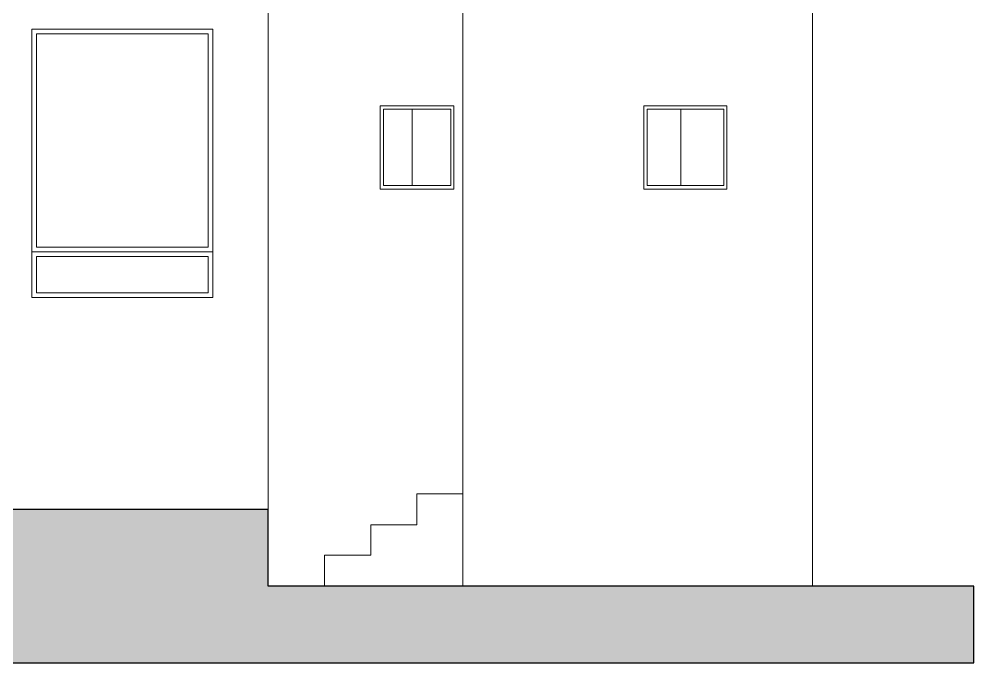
# Model space of a CAD drawing. Header units: millimetres. Extents: x 9030 to 20230, y 384 to 6944.
# Drawn here: x 14006 to 20230, y 384 to 4580 of the extents above; entities that cross this region are included whole.
import ezdxf

# ---------------------------------------------------------------- set-up
doc = ezdxf.new("R2010")
doc.units = ezdxf.units.MM
for name, color, linetype, lineweight in [('A-ALV-___-___-EXI', 250, 'Continuous', 25), ('A-BAS-___-___-EXI', 250, 'Continuous', 25), ('A-ESC-___-___-EXI', 250, 'Continuous', 25), ('A-JAN-___-___-EXI', 250, 'Continuous', 25)]:
    doc.layers.add(name, color=color, linetype=linetype, lineweight=lineweight)

msp = doc.modelspace()

# ---------------------------------------------------------------- hatches: boundary and pattern name
at = {"layer": 'A-BAS-___-___-EXI', "true_color": 0xcb9898}
msp.add_hatch(color=253, dxfattribs=at).paths.add_polyline_path([(20230.2, 383.5), (20230.2, 884.1), (15630.2, 884.1), (15630.2, 1383.5), (9030.2, 1383.5), (9030.2, 383.5)])

# ---------------------------------------------------------------- linework, layer by layer
at = {"layer": 'A-ALV-___-___-EXI', "color": 18, "lineweight": 9}
msp.add_line((15630.2, 4927.5), (15630.2, 1383.5), dxfattribs=at)
at = {"layer": 'A-ALV-___-___-EXI', "color": 18, "lineweight": 9, "flags": 128}
for points in [[(19178.4, 884.1), (19178.4, 5114.8), (19178.4, 6843.9), (9840.8, 6843.9)], [(15709.6, 4953.9), (16140.3, 5083), (16899, 5311.6), (16899, 884.1)]]:
    msp.add_lwpolyline(points, dxfattribs=at)
at = {"layer": 'A-BAS-___-___-EXI'}
msp.add_lwpolyline([(15630.2, 884.1), (15630.2, 1383.5), (9030.2, 1383.5), (9030.2, 383.5), (20230.2, 383.5), (20230.2, 884.1)], close=True, dxfattribs=at)
at = {"layer": 'A-ESC-___-___-EXI', "color": 18, "lineweight": 9}
msp.add_line((16599.5, 1485.1), (16899, 1485.1), dxfattribs=at)
at = {"layer": 'A-ESC-___-___-EXI', "color": 18, "lineweight": 9, "flags": 128}
msp.add_lwpolyline([(15997.4, 884.1), (15997.4, 1086.2), (16299, 1086.2), (16299, 1284.1), (16599.5, 1284.1), (16599.5, 1485.1)], dxfattribs=at)
at = {"layer": 'A-JAN-___-___-EXI', "color": 28, "lineweight": 15}
for p, q in [((16568.9, 3994.1), (16568.9, 3494.6)), ((18320.2, 3994.1), (18320.2, 3494.6)), ((15269.4, 3064), (14089.5, 3064))]:
    msp.add_line(p, q, dxfattribs=at)
at = {"layer": 'A-JAN-___-___-EXI', "color": 28, "lineweight": 15, "flags": 128}
for points in [[(14089.5, 4514.8), (15269.4, 4514.8), (15269.4, 2765.5), (14089.5, 2765.5)], [(14119.1, 4485.1), (15238.7, 4485.1), (15238.7, 3093.6), (14119.1, 3093.6)], [(16359.3, 4014.2), (16840.8, 4014.2), (16840.8, 3472.4), (16359.3, 3472.4)], [(16380.5, 3994.1), (16819.6, 3994.1), (16819.6, 3494.6), (16380.5, 3494.6)], [(14119.1, 3033.3), (15238.7, 3033.3), (15238.7, 2795.2), (14119.1, 2795.2)]]:
    msp.add_lwpolyline(points, close=True, dxfattribs=at)
at = {"layer": 'A-JAN-___-___-EXI', "color": 18, "lineweight": 9, "flags": 128}
for points in [[(18618.6, 4014.2), (18078.9, 4014.2), (18078.9, 3472.4), (18618.6, 3472.4)], [(18600.6, 3994.1), (18100.1, 3994.1), (18100.1, 3494.6), (18600.6, 3494.6)]]:
    msp.add_lwpolyline(points, close=True, dxfattribs=at)

doc.saveas('drawing.dxf')
